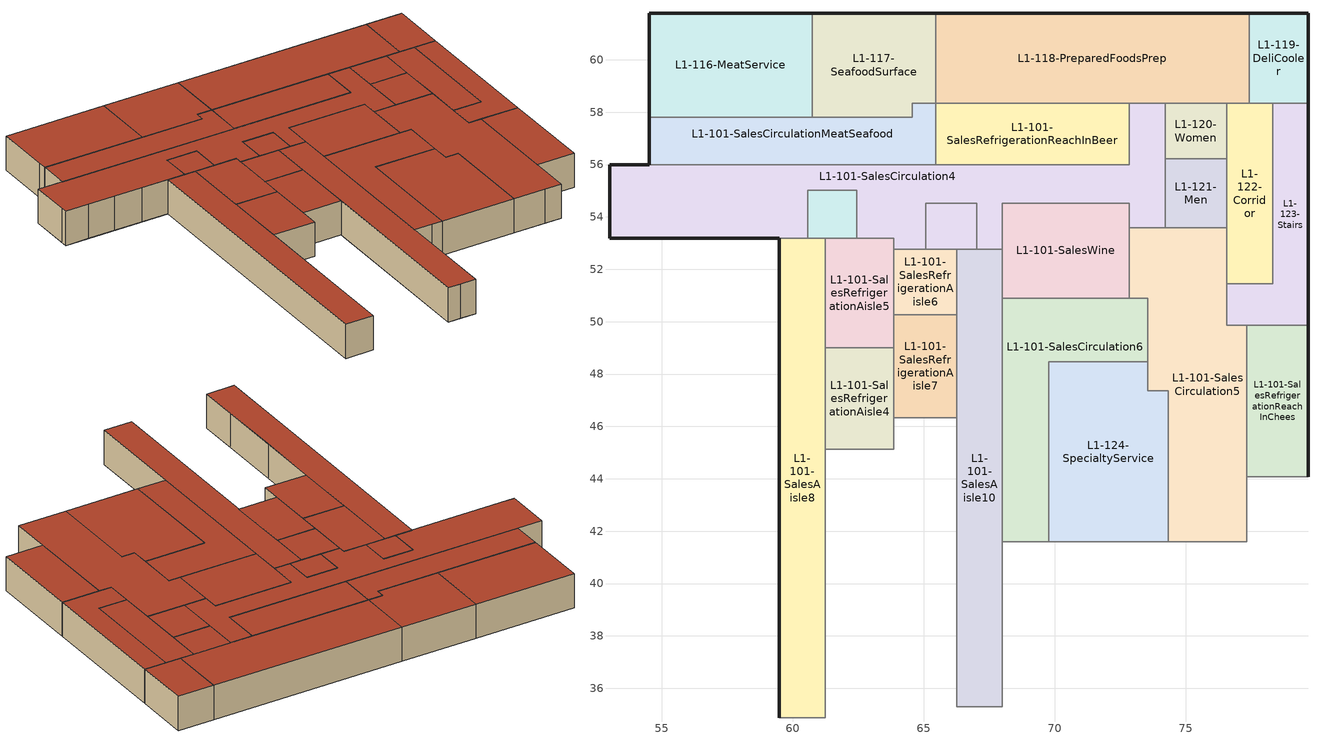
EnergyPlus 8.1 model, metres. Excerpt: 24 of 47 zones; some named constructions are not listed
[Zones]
L1-123-Stairs
 floor ground (Interior Floor): 76.57,49.87 76.57,51.44 78.33,51.44 78.33,58.34 79.67,58.34 79.67,49.87 z0
 wall outside (Exterior Wall): 79.67,49.87 79.67,58.34 z0:2.13
 wall to L1-122-Corridor (Interior Wall): 78.33,58.34 78.33,51.44 76.57,51.44 z0:2.13
 wall to L1-101-SalesCirculation5 (Interior Wall): 76.57,51.44 76.57,49.87 77.34,49.87 z0:2.13
 wall to L1-101-SalesRefrigerationReachInChees (Interior Wall): 77.34,49.87 79.67,49.87 z0:2.13
 wall to L1-119-DeliCooler (Interior Wall): 79.67,58.34 78.33,58.34 z0:2.13
 roof outside (Exterior Roof): 76.57,49.87 79.67,49.87 79.67,58.34 78.33,58.34 78.33,51.44 76.57,51.44 z2.13
L1-122-Corridor
 floor ground (Interior Floor): 76.57,51.44 76.57,58.34 78.33,58.34 78.33,51.44 z0
 wall to L1-118-PreparedFoodsPrep (Interior Wall): 77.42,58.34 76.57,58.34 z0:2.13
 wall to L1-120-Women (Interior Wall): 76.57,58.34 76.57,56.22 z0:2.13
 wall to L1-121-Men (Interior Wall): 76.57,56.22 76.57,53.58 z0:2.13
 wall to L1-101-SalesCirculation5 (Interior Wall): 76.57,53.58 76.57,51.44 z0:2.13
 wall to L1-119-DeliCooler (Interior Wall): 78.33,58.34 77.42,58.34 z0:2.13
 roof outside (Exterior Roof): 76.57,51.44 78.33,51.44 78.33,58.34 76.57,58.34 z2.13
L1-119-DeliCooler
 floor ground (Interior Floor): 77.42,58.34 77.42,61.78 79.67,61.78 79.67,58.34 z0
 wall outside (Exterior Wall): 79.67,58.34 79.67,61.78 77.42,61.78 z0:2.13
 wall to L1-118-PreparedFoodsPrep (Interior Wall): 77.42,61.78 77.42,58.34 z0:2.13
 roof outside (Exterior Roof): 77.42,58.34 79.67,58.34 79.67,61.78 77.42,61.78 z2.13
L1-120-Women
 floor ground (Interior Floor): 74.22,56.22 74.22,58.34 76.57,58.34 76.57,56.22 z0
 wall to L1-101-SalesCirculation4 (Interior Wall): 74.22,58.34 74.22,56.22 z0:2.13
 wall to L1-121-Men (Interior Wall): 74.22,56.22 76.57,56.22 z0:2.13
 wall to L1-118-PreparedFoodsPrep (Interior Wall): 76.57,58.34 74.22,58.34 z0:2.13
 roof outside (Exterior Roof): 74.22,56.22 76.57,56.22 76.57,58.34 74.22,58.34 z2.13
L1-118-PreparedFoodsPrep
 floor ground (Interior Floor): 65.46,58.34 65.46,61.78 77.42,61.78 77.42,58.34 z0
 wall outside (Exterior Wall): 77.42,61.78 65.46,61.78 z0:2.13
 wall to L1-117-SeafoodSurface (Interior Wall): 65.46,61.78 65.46,58.34 z0:2.13
 wall to L1-101-SalesRefrigerationReachInBeer (Interior Wall): 65.46,58.34 72.85,58.34 z0:2.13
 wall to L1-101-SalesCirculation4 (Interior Wall): 72.85,58.34 74.22,58.34 z0:2.13
 roof outside (Exterior Roof): 65.46,58.34 77.42,58.34 77.42,61.78 65.46,61.78 z2.13
L1-121-Men
 floor ground (Interior Floor): 74.22,53.58 74.22,56.22 76.57,56.22 76.57,53.58 z0
 wall to L1-101-SalesCirculation4 (Interior Wall): 74.22,56.22 74.22,53.58 z0:2.13
 wall to L1-101-SalesCirculation5 (Interior Wall): 74.22,53.58 76.57,53.58 z0:2.13
 roof outside (Exterior Roof): 74.22,53.58 76.57,53.58 76.57,56.22 74.22,56.22 z2.13
L1-101-SalesCirculation5
 floor ground (Interior Floor): 73.55,47.37 73.55,50.9 72.85,50.9 72.85,53.58 76.57,53.58 76.57,49.87 77.34,49.87 77.34,41.61 74.34,41.61 74.34,47.37 z0
 wall to L1-101-SalesRefrigerationReachInChees (Interior Wall): 77.34,44.08 77.34,49.87 z0:2.13
 wall to L1-101-SalesCirculation4 (Interior Wall): 74.22,53.58 72.85,53.58 z0:2.13
 wall to L1-101-SalesWine (Interior Wall): 72.85,53.58 72.85,50.9 z0:2.13
 wall to L1-101-SalesCirculation6 (Interior Wall): 72.85,50.9 73.55,50.9 73.55,48.46 z0:2.13
 wall to L1-124-SpecialtyService (Interior Wall): 73.55,48.46 73.55,47.37 74.34,47.37 74.34,42.37 74.34,41.61 z0:2.13
 wall to L1-125-PreparedFoods1 (Interior Wall): 74.34,41.61 76.29,41.61 z0:2.13
 wall to L1-101-SalesCirculation8 (Interior Wall): 76.29,41.61 77.34,41.61 z0:2.13
 wall to L1-101-SalesRefrigerationReachInPrepared (Interior Wall): 77.34,41.61 77.34,44.08 z0:2.13
 roof outside (Exterior Roof): 74.34,41.61 77.34,41.61 77.34,49.87 76.57,49.87 76.57,53.58 72.85,53.58 72.85,50.9 73.55,50.9 73.55,47.37 74.34,47.37 z2.13
L1-101-SalesRefrigerationReachInChees
 floor ground (Interior Floor): 77.34,44.08 77.34,49.87 79.67,49.87 79.67,44.08 z0
 wall outside (Exterior Wall): 79.67,44.08 79.67,49.87 z0:2.13
 wall to L1-101-SalesRefrigerationReachInPrepared (Interior Wall): 77.34,44.08 79.67,44.08 z0:2.13
 roof outside (Exterior Roof): 77.34,44.08 79.67,44.08 79.67,49.87 77.34,49.87 z2.13
L1-101-SalesCirculationMeatSeafood
 floor ground (Interior Floor): 54.53,55.99 54.53,57.81 64.56,57.81 64.56,58.34 65.46,58.34 65.46,55.99 z0
 wall outside (Exterior Wall): 54.53,57.81 54.53,55.99 z0:2.13
 wall to L1-101-SalesRefrigerationReachInBeer (Interior Wall): 65.46,55.99 65.46,58.34 z0:2.13
 wall to L1-117-SeafoodSurface (Interior Wall): 65.46,58.34 64.56,58.34 64.56,57.81 54.53,57.81 z0:2.13
 wall to L1-101-SalesCirculation4 (Interior Wall): 54.53,55.99 65.46,55.99 z0:2.13
 roof outside (Exterior Roof): 54.53,55.99 65.46,55.99 65.46,58.34 64.56,58.34 64.56,57.81 54.53,57.81 z2.13
L1-101-SalesRefrigerationAisle5
 floor ground (Interior Floor): 61.24,49 61.24,53.19 63.86,53.19 63.86,49 z0
 wall to L1-101-SalesRefrigerationEndcap1 (Interior Wall): 62.45,53.19 61.24,53.19 z0:2.13
 wall to L1-101-SalesAisle8 (Interior Wall): 61.24,53.19 61.24,49 z0:2.13
 wall to L1-101-SalesRefrigerationAisle4 (Interior Wall): 61.24,49 63.86,49 z0:2.13
 wall to L1-101-SalesRefrigerationAisle7 (Interior Wall): 63.86,49 63.86,50.27 z0:2.13
 wall to L1-101-SalesRefrigerationAisle6 (Interior Wall): 63.86,50.27 63.86,52.77 z0:2.13
 wall to L1-101-SalesCirculation4 (Interior Wall): 63.86,52.77 63.86,53.19 62.45,53.19 z0:2.13
 roof outside (Exterior Roof): 61.24,49 63.86,49 63.86,53.19 61.24,53.19 z2.13
L1-101-SalesCirculation4
 floor ground (Interior Floor): 53,53.19 53,55.99 72.85,55.99 72.85,58.34 74.22,58.34 74.22,53.58 72.85,53.58 72.85,54.53 68,54.53 68,52.77 67.03,52.77 67.03,54.53 65.07,54.53 65.07,52.77 63.86,52.77 63.86,53.19 62.45,53.19 62.45,55.02 60.58,55.02 60.58,53.19 z0
 wall outside (Exterior Wall): 54.53,55.99 53,55.99 53,53.58 53,53.19 54.45,53.19 56.1,53.19 57.84,53.19 59.49,53.19 z0:2.13
 wall to L1-101-SalesAisle8 (Interior Wall): 59.49,53.19 60.58,53.19 z0:2.13
 wall to L1-101-SalesRefrigerationEndcap1 (Interior Wall): 60.58,53.19 60.58,55.02 62.45,55.02 62.45,53.19 z0:2.13
 wall to L1-101-SalesRefrigerationAisle6 (Interior Wall): 63.86,52.77 65.07,52.77 z0:2.13
 wall to L1-101-SalesRefrigerationEndcap2 (Interior Wall): 65.07,52.77 65.07,54.53 67.03,54.53 67.03,52.77 z0:2.13
 wall to L1-101-SalesAisle10 (Interior Wall): 67.03,52.77 68,52.77 z0:2.13
 wall to L1-101-SalesWine (Interior Wall): 68,52.77 68,54.53 72.85,54.53 72.85,53.58 z0:2.13
 wall to L1-101-SalesRefrigerationReachInBeer (Interior Wall): 72.85,58.34 72.85,55.99 65.46,55.99 z0:2.13
 roof outside (Exterior Roof): 53,53.19 60.58,53.19 60.58,55.02 62.45,55.02 62.45,53.19 63.86,53.19 63.86,52.77 65.07,52.77 65.07,54.53 67.03,54.53 67.03,52.77 68,52.77 68,54.53 72.85,54.53 72.85,53.58 74.22,53.58 74.22,58.34 72.85,58.34 72.85,55.99 53,55.99 z2.13
L1-101-SalesAisle8
 floor ground (Interior Floor): 59.49,34.87 59.49,53.19 61.24,53.19 61.24,34.87 z0
 wall outside (Exterior Wall): 59.49,53.19 59.49,34.87 z0:2.13
 wall to L1-101-SalesCirculation2 (Interior Wall): 59.49,34.87 61.24,34.87 z0:2.13
 wall to L1-101-SalesRefrigerationAisle1 (Interior Wall): 61.24,34.87 61.24,37.32 z0:2.13
 wall to L1-101-SalesRefrigerationAisle2 (Interior Wall): 61.24,37.32 61.24,41.19 z0:2.13
 wall to L1-101-SalesRefrigerationAisle3 (Interior Wall): 61.24,41.19 61.24,45.13 z0:2.13
 wall to L1-101-SalesRefrigerationAisle4 (Interior Wall): 61.24,45.13 61.24,49 z0:2.13
 wall to L1-101-SalesRefrigerationEndcap1 (Interior Wall): 61.24,53.19 60.58,53.19 z0:2.13
 roof outside (Exterior Roof): 59.49,34.87 61.24,34.87 61.24,53.19 59.49,53.19 z2.13
L1-101-SalesRefrigerationEndcap1
 floor ground (Interior Floor): 60.58,53.19 60.58,55.02 62.45,55.02 62.45,53.19 z0
 roof outside (Exterior Roof): 60.58,53.19 62.45,53.19 62.45,55.02 60.58,55.02 z2.13
L1-101-SalesRefrigerationAisle4
 floor ground (Interior Floor): 61.24,45.13 61.24,49 63.86,49 63.86,45.13 z0
 wall to L1-101-SalesRefrigerationAisle7 (Interior Wall): 63.86,46.33 63.86,49 z0:2.13
 wall to L1-101-SalesRefrigerationAisle3 (Interior Wall): 61.24,45.13 63.86,45.13 z0:2.13
 wall to L1-101-SalesAisle9 (Interior Wall): 63.86,45.13 63.86,46.33 z0:2.13
 roof outside (Exterior Roof): 61.24,45.13 63.86,45.13 63.86,49 61.24,49 z2.13
L1-101-SalesRefrigerationAisle7
 floor ground (Interior Floor): 63.86,46.33 63.86,50.27 66.27,50.27 66.27,46.33 z0
 wall to L1-101-SalesAisle9 (Interior Wall): 63.86,46.33 66.27,46.33 z0:2.13
 wall to L1-101-SalesAisle10 (Interior Wall): 66.27,46.33 66.27,50.27 z0:2.13
 wall to L1-101-SalesRefrigerationAisle6 (Interior Wall): 66.27,50.27 63.86,50.27 z0:2.13
 roof outside (Exterior Roof): 63.86,46.33 66.27,46.33 66.27,50.27 63.86,50.27 z2.13
L1-101-SalesAisle10
 floor ground (Interior Floor): 66.27,35.3 66.27,52.77 68,52.77 68,35.3 z0
 wall to L1-101-SalesAisle9 (Interior Wall): 66.27,46.33 66.27,35.3 z0:2.13
 wall to L1-101-SalesRefrigerationEndcap3 (Interior Wall): 66.27,35.3 67.03,35.3 z0:2.13
 wall to L1-101-SalesCirculation7 (Interior Wall): 67.03,35.3 68,35.3 68,41.61 z0:2.13
 wall to L1-101-SalesCirculation6 (Interior Wall): 68,41.61 68,50.9 z0:2.13
 wall to L1-101-SalesWine (Interior Wall): 68,50.9 68,52.77 z0:2.13
 wall to L1-101-SalesRefrigerationEndcap2 (Interior Wall): 67.03,52.77 66.27,52.77 z0:2.13
 wall to L1-101-SalesRefrigerationAisle6 (Interior Wall): 66.27,52.77 66.27,50.27 z0:2.13
 roof outside (Exterior Roof): 66.27,35.3 68,35.3 68,52.77 66.27,52.77 z2.13
L1-101-SalesRefrigerationAisle6
 floor ground (Interior Floor): 63.86,50.27 63.86,52.77 66.27,52.77 66.27,50.27 z0
 wall to L1-101-SalesRefrigerationEndcap2 (Interior Wall): 66.27,52.77 65.07,52.77 z0:2.13
 roof outside (Exterior Roof): 63.86,50.27 66.27,50.27 66.27,52.77 63.86,52.77 z2.13
L1-101-SalesCirculation6
 floor ground (Interior Floor): 68,41.61 68,50.9 73.55,50.9 73.55,48.46 69.77,48.46 69.77,41.61 z0
 wall to L1-125-PreparedFoods1 (Interior Wall): 69.13,41.61 69.77,41.61 z0:2.13
 wall to L1-124-SpecialtyService (Interior Wall): 69.77,41.61 69.77,48.46 73.55,48.46 z0:2.13
 wall to L1-101-SalesWine (Interior Wall): 72.85,50.9 68,50.9 z0:2.13
 wall to L1-101-SalesCirculation7 (Interior Wall): 68,41.61 69.13,41.61 z0:2.13
 roof outside (Exterior Roof): 68,41.61 69.77,41.61 69.77,48.46 73.55,48.46 73.55,50.9 68,50.9 z2.13
L1-124-SpecialtyService
 floor ground (Interior Floor): 69.77,41.61 69.77,48.46 73.55,48.46 73.55,47.37 74.34,47.37 74.34,41.61 z0
 wall to L1-125-PreparedFoods1 (Interior Wall): 69.77,41.61 74.34,41.61 z0:2.13
 roof outside (Exterior Roof): 69.77,41.61 74.34,41.61 74.34,47.37 73.55,47.37 73.55,48.46 69.77,48.46 z2.13
L1-101-SalesWine
 floor ground (Interior Floor): 68,50.9 68,54.53 72.85,54.53 72.85,50.9 z0
 roof outside (Exterior Roof): 68,50.9 72.85,50.9 72.85,54.53 68,54.53 z2.13
L1-101-SalesRefrigerationEndcap2
 floor ground (Interior Floor): 65.07,52.77 65.07,54.53 67.03,54.53 67.03,52.77 z0
 roof outside (Exterior Roof): 65.07,52.77 67.03,52.77 67.03,54.53 65.07,54.53 z2.13
L1-101-SalesRefrigerationReachInBeer
 floor ground (Interior Floor): 65.46,55.99 65.46,58.34 72.85,58.34 72.85,55.99 z0
 roof outside (Exterior Roof): 65.46,55.99 72.85,55.99 72.85,58.34 65.46,58.34 z2.13
L1-116-MeatService
 floor ground (Interior Floor): 54.53,57.81 54.53,61.78 60.74,61.78 60.74,57.81 z0
 wall outside (Exterior Wall): 60.74,61.78 54.53,61.78 54.53,58.37 54.53,57.81 z0:2.13
 wall to L1-117-SeafoodSurface (Interior Wall): 60.74,57.81 60.74,61.78 z0:2.13
 roof outside (Exterior Roof): 54.53,57.81 60.74,57.81 60.74,61.78 54.53,61.78 z2.13
L1-117-SeafoodSurface
 floor ground (Interior Floor): 60.74,57.81 60.74,61.78 65.46,61.78 65.46,58.34 64.56,58.34 64.56,57.81 z0
 wall outside (Exterior Wall): 65.46,61.78 60.74,61.78 z0:2.13
 roof outside (Exterior Roof): 60.74,57.81 64.56,57.81 64.56,58.34 65.46,58.34 65.46,61.78 60.74,61.78 z2.13
[Building]
NoeValleyWFM_Geometry.idf: North Axis {deg}=356.173; Terrain=City; Solar Distribution or maybe FullExterior=FullInteriorAndExteriorWithReflections; Maximum Number of Warmup Days=25; Minimum Number of Warmup Days=6
[Site:Location]
Sacramento Executive Arpt	USA: 38.5, -121.5, -8, 5
[SizingPeriod:DesignDay] Day of Month=21; Dry-Bulb Temperature Range Modifier Type=DefaultMultipliers; Barometric Pressure {Pa}=101265; Rain {Yes/No}=No; Snow on ground {Yes/No}=No; Daylight Savings Time Indicator=No
Name | Month | Day Type | Maximum Dry-Bulb Temperature {C} | Daily Dry-Bulb Temperature Range {C} | Humidity Condition Type | Wetbulb at Maximum Dry-Bulb {C} | Wind Speed {m/s} design conditions vs. traditional 6.71 m/s (15 mph) | Wind Direction {Degrees; N=0, S=180} | Solar Model Indicator | Clearness {0.0 to 1.1} | Dewpoint at Maximum Dry-Bulb {C} | Wind Speed {m/s} design conditions vs. traditional 3.35 m/s (7mph) | ASHRAE Clear Sky Optical Depth for Beam Irradiance (taub) | ASHRAE Clear Sky Optical Depth for Diffuse Irradiance (taud)
Sacramento Executive Arpt Ann Htg 99.6% Condns DB | 12 | WinterDesignDay | -0.4 | 0 | Wetbulb | -0.4 | 0.9 | 320 | ASHRAEClearSky | 0
Sacramento Executive Arpt Ann Hum_n 99.6% Condns DP=>MCDB | 12 | WinterDesignDay | 10.8 | 0 | Dewpoint |  | 0.9 | 320 | ASHRAEClearSky | 0 | -6.4
Sacramento Executive Arpt Ann Htg Wind 99.6% Condns WS=>MCDB | 12 | WinterDesignDay | 11.7 | 0 | Wetbulb | 11.7 | 11.6 | 320 | ASHRAEClearSky | 0
Sacramento Executive Arpt Ann Clg .4% Condns DB=>MWB | 7 | SummerDesignDay | 37.9 | 18.1 | Wetbulb | 21.3 |  | 220 | ASHRAETau |  |  | 3.4 | 0.382 | 2.325
[Construction]
INTERIOR FLOOR: F16 Acoustic tile, F05 Ceiling air space resistance, M11 100mm lightweight concrete
[Zone] Type=1
L1-123-Stairs; L1-122-Corridor; L1-119-DeliCooler; L1-120-Women; L1-118-PreparedFoodsPrep; L1-121-Men; L1-101-SalesCirculation5; L1-101-SalesRefrigerationReachInChees; L1-101-SalesCirculationMeatSeafood; L1-101-SalesRefrigerationAisle5; L1-101-SalesCirculation4; L1-101-SalesAisle8; L1-101-SalesRefrigerationEndcap1; L1-101-SalesRefrigerationAisle4; L1-101-SalesRefrigerationAisle7; L1-101-SalesAisle10; L1-101-SalesRefrigerationAisle6; L1-101-SalesCirculation6; L1-124-SpecialtyService; L1-101-SalesWine; L1-101-SalesRefrigerationEndcap2; L1-101-SalesRefrigerationReachInBeer; L1-116-MeatService; L1-117-SeafoodSurface
